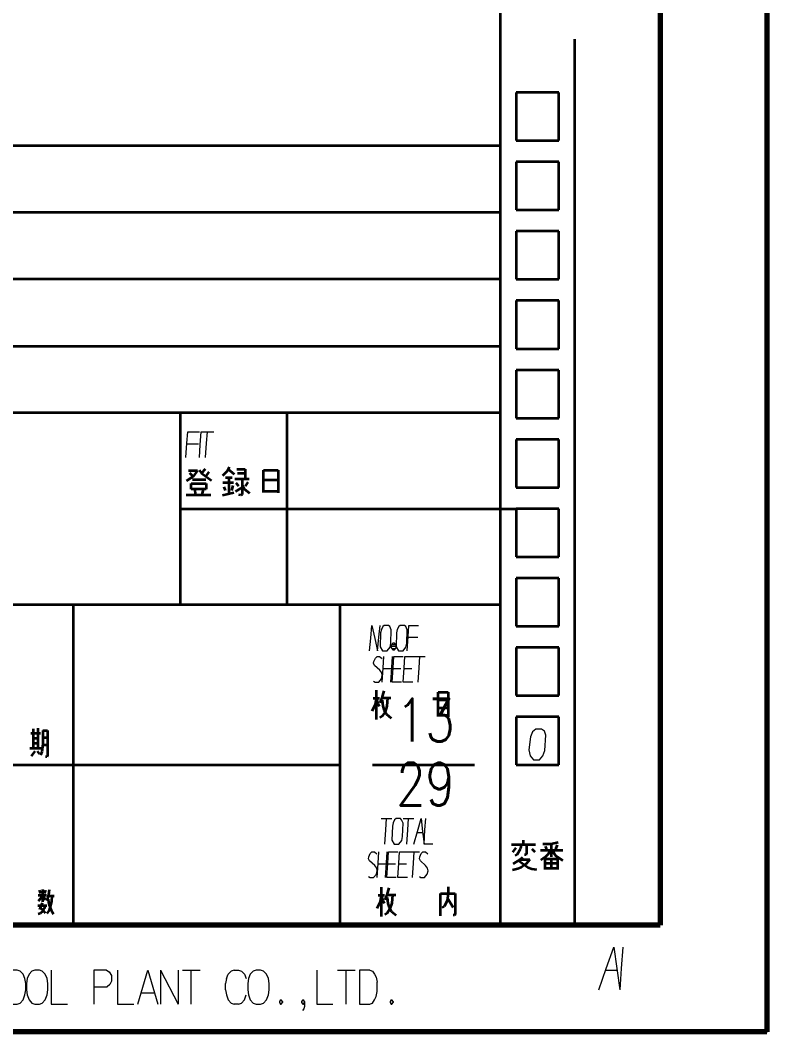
# Model space of a CAD drawing. Header units: millimetres. Extents: x 1333 to 104182, y -62926 to -5704.
# Drawn here: x 47843.5 to 47913.5, y -62915.6 to -62820.8 of the extents above; entities that cross this region are included whole.
import ezdxf
from ezdxf.enums import TextEntityAlignment as Align

# ---------------------------------------------------------------- set-up
doc = ezdxf.new("R2010")
doc.units = ezdxf.units.MM
doc.header["$LTSCALE"] = 0.5
doc.layers.add('11', color=3, linetype='Continuous')
doc.layers.add('SHM_LABEL', color=40, linetype='Continuous')
doc.styles.add('KAI', font='simplex.shx', dxfattribs={"width": 0.8, "bigfont": 'extfont.shx'})

# ---------------------------------------------------------------- blocks, each defined once
blk = doc.blocks.new('A$C32A078D3')
at = {"color": 1, "lineweight": 35, "ltscale": 0.033501}
for p, q in [((-157.555, 1.995), (-157.229, 3.294)), ((-155.911, 1.995), (-156.237, 3.294))]:
    blk.add_line(p, q, dxfattribs=at)
at = {"color": 1, "lineweight": 35, "ltscale": 0.010399}
blk.add_line((-157.215, 3.294), (-156.799, 3.294), dxfattribs=at)
at = {"color": 1, "lineweight": 35, "ltscale": 0.02333}
blk.add_line((-157.173, 2.902), (-156.955, 1.995), dxfattribs=at)
at = {"color": 1, "lineweight": 35, "ltscale": 0.007084}
blk.add_line((-156.799, 3.294), (-156.733, 3.019), dxfattribs=at)
at = {"color": 1, "lineweight": 35, "ltscale": 0.007197}
blk.add_line((-156.65, 3.294), (-156.733, 3.019), dxfattribs=at)
at = {"color": 1, "lineweight": 35, "ltscale": 0.003944}
blk.add_line((-156.629, 2.913), (-156.671, 2.761), dxfattribs=at)
at = {"color": 1, "lineweight": 35, "ltscale": 0.010326}
blk.add_line((-156.237, 3.294), (-156.65, 3.294), dxfattribs=at)
at = {"color": 1, "lineweight": 35, "ltscale": 0.023684}
blk.add_line((-156.396, 1.995), (-156.629, 2.913), dxfattribs=at)
at = {"color": 1, "lineweight": 35, "ltscale": 0.041595}
blk.add_line((-155.863, 3.294), (-154.199, 3.294), dxfattribs=at)
at = {"color": 1, "lineweight": 35, "ltscale": 0.011698}
for p, q in [((-155.863, 3.294), (-155.863, 2.827)), ((-154.199, 3.294), (-154.199, 2.827))]:
    blk.add_line(p, q, dxfattribs=at)
at = {"color": 1, "lineweight": 35, "ltscale": 0.016609}
for p, q in [((-155.863, 2.827), (-155.291, 3.165)), ((-154.199, 2.827), (-154.771, 3.165))]:
    blk.add_line(p, q, dxfattribs=at)
at = {"color": 1, "lineweight": 35, "ltscale": 0.029246}
for p, q in [((-155.291, 1.995), (-155.291, 3.165)), ((-154.771, 1.995), (-154.771, 3.165))]:
    blk.add_line(p, q, dxfattribs=at)
at = {"color": 1, "lineweight": 35, "ltscale": 0.029897}
blk.add_line((-153.974, 3.294), (-152.778, 3.294), dxfattribs=at)
at = {"color": 1, "lineweight": 35, "ltscale": 0.032496}
blk.add_line((-153.974, 1.995), (-153.974, 3.294), dxfattribs=at)
at = {"color": 1, "lineweight": 35, "ltscale": 0.011917}
for p, q in [((-153.454, 3.087), (-152.977, 3.087)), ((-153.454, 2.567), (-152.977, 2.567))]:
    blk.add_line(p, q, dxfattribs=at)
at = {"color": 1, "lineweight": 35, "ltscale": 0.012998}
blk.add_line((-153.454, 2.567), (-153.454, 3.087), dxfattribs=at)
at = {"color": 1, "lineweight": 35, "ltscale": 0.012999}
for p, q in [((-157.631, 1.995), (-157.111, 1.995)), ((-153.454, 1.995), (-153.974, 1.995))]:
    blk.add_line(p, q, dxfattribs=at)
at = {"color": 1, "lineweight": 35, "ltscale": 0.015572}
blk.add_line((-157.268, 2.602), (-157.128, 1.995), dxfattribs=at)
at = {"color": 1, "lineweight": 35, "ltscale": 0.011699}
blk.add_line((-156.487, 1.995), (-156.955, 1.995), dxfattribs=at)
at = {"color": 1, "lineweight": 35, "ltscale": 0.019706}
blk.add_line((-156.671, 2.761), (-156.487, 1.995), dxfattribs=at)
at = {"color": 1, "lineweight": 35, "ltscale": 0.012134}
blk.add_line((-155.911, 1.995), (-156.396, 1.995), dxfattribs=at)
at = {"color": 1, "lineweight": 35, "ltscale": 0.012997}
blk.add_line((-155.291, 1.995), (-154.771, 1.995), dxfattribs=at)
at = {"color": 1, "lineweight": 35, "ltscale": 0.016898}
blk.add_line((-153.454, 2.359), (-152.778, 2.359), dxfattribs=at)
at = {"color": 1, "lineweight": 35, "ltscale": 0.009099}
blk.add_line((-153.454, 1.995), (-153.454, 2.359), dxfattribs=at)
at = {"color": 7, "lineweight": 13}
for points in [[(-148.255, 6.668), (-149.248, 4.41)], [(-149.646, 5.506), (-146.963, 5.764)], [(-146.218, 6.539), (-146.268, 4.345)], [(-146.218, 6.087), (-144.628, 6.216)], [(-145.373, 4.603), (-144.926, 5.764)], [(-144.628, 6.474), (-144.628, 4.345)], [(-143.436, 6.345), (-143.039, 5.7)], [(-142.343, 5.7), (-142.492, 5.184)], [(-142.343, 6.539), (-142.343, 5.7)], [(-142.343, 6.281), (-141.697, 6.41)], [(-141.697, 6.539), (-141.697, 5.958)], [(-141.697, 5.958), (-141.648, 5.377)], [(-138.617, 6.216), (-139.362, 5.313), (-140.207, 4.474), (-140.952, 4.023)], [(-140.108, 5.829), (-140.704, 5.055)], [(-139.611, 6.603), (-140.108, 5.829)], [(-140.008, 5.958), (-138.717, 6.152)], [(-139.909, 5.7), (-138.17, 4.345), (-137.872, 4.345)], [(-137.773, 6.281), (-137.773, 5.506), (-138.17, 4.99)], [(-136.581, 5.764), (-137.773, 5.764)], [(-137.177, 2.41), (-137.177, 6.281)], [(-135.984, 3.7), (-135.984, 5.764)], [(-135.19, 6.281), (-135.19, 2.41), (-135.388, 2.41), (-135.587, 2.668)], [(-134.593, 5.506), (-134.991, 6.023)], [(-134.196, 4.99), (-133.799, 5.506), (-133.799, 6.023)], [(-133.004, 6.281), (-133.004, 4.474)], [(-131.017, 6.281), (-131.017, 5.506), (-132.209, 3.958)], [(-129.228, 5.764), (-132.209, 5.764)], [(-129.228, 2.41), (-129.228, 6.023), (-128.235, 6.023), (-128.235, 5.506), (-128.831, 4.732), (-128.235, 3.958), (-128.235, 3.184), (-128.831, 3.184)], [(-127.837, 4.474), (-126.446, 4.474), (-126.446, 6.023), (-127.837, 6.023), (-127.837, 2.41)], [(-126.248, 4.99), (-125.254, 6.281)], [(-123.267, 4.99), (-124.26, 6.281)], [(-120.882, 2.668), (-120.684, 2.41), (-120.485, 2.41), (-120.485, 6.023), (-123.267, 6.023)], [(-107.759, 5.774), (-108.727, 5.774), (-108.727, 2.574)], [(-107.759, 5.774), (-107.517, 5.67), (-107.31, 5.412), (-107.171, 5.103), (-107.068, 4.638)], [(-104.578, 5.774), (-104.578, 2.574)], [(-104.578, 5.774), (-102.918, 2.574)], [(-102.918, 5.774), (-102.918, 2.574)], [(-101.811, 5.774), (-102.088, 5.67)], [(-101.811, 5.774), (-101.396, 5.774)], [(-101.396, 5.774), (-101.12, 5.67), (-100.843, 5.412), (-100.67, 4.999)], [(-100.29, 5.774), (-98.768, 5.774)], [(-100.29, 5.774), (-100.29, 2.574)], [(-98.215, 5.774), (-96.693, 5.774)], [(-98.215, 5.774), (-98.215, 2.574), (-96.693, 2.574)], [(-96.278, 5.774), (-96.278, 2.574)], [(-96.278, 5.774), (-94.618, 2.574)], [(-94.618, 5.774), (-94.618, 2.574)], [(-93.512, 5.774), (-93.789, 5.67)], [(-93.512, 5.774), (-93.097, 5.774)], [(-93.097, 5.774), (-92.82, 5.67), (-92.544, 5.412), (-92.371, 4.999)], [(-88.221, 5.774), (-89.155, 2.574), (-90.088, 5.774), (-90.088, 2.574)], [(-88.221, 5.774), (-88.221, 2.574)], [(-88.014, 2.574), (-87.08, 5.774), (-86.146, 2.574)], [(-85.213, 5.774), (-85.489, 5.67)], [(-85.213, 5.774), (-84.798, 5.774)], [(-84.798, 5.774), (-84.521, 5.67), (-84.244, 5.412), (-84.071, 4.999)], [(-83.829, 5.774), (-83.829, 2.574)], [(-82.169, 5.774), (-82.169, 2.574)], [(-80.855, 2.574), (-80.855, 5.774)], [(-79.68, 5.774), (-79.68, 2.574)], [(-79.68, 5.774), (-78.02, 2.574)], [(-78.02, 5.774), (-78.02, 2.574)], [(-77.466, 5.774), (-75.945, 5.774)], [(-77.466, 5.774), (-77.466, 2.574), (-75.945, 2.574)], [(-73.455, 5.774), (-71.795, 5.774)], [(-72.625, 2.574), (-72.625, 5.774)], [(-67.092, 5.774), (-67.092, 2.574), (-65.571, 2.574)], [(-61.905, 5.774), (-63.081, 5.774)], [(-63.081, 5.774), (-63.081, 2.574)], [(-61.905, 5.774), (-61.663, 5.619), (-61.421, 5.257), (-61.421, 4.741), (-61.594, 4.432), (-61.836, 4.225)], [(-60.868, 5.774), (-60.868, 2.574), (-59.346, 2.574)], [(-58.966, 2.574), (-58.032, 5.774), (-57.099, 2.574)], [(-56.856, 5.774), (-56.856, 2.574)], [(-56.856, 5.774), (-55.197, 2.574)], [(-55.197, 5.774), (-55.197, 2.574)], [(-54.782, 5.774), (-53.122, 5.774)], [(-53.952, 2.574), (-53.952, 5.774)], [(-49.94, 5.774), (-50.217, 5.67)], [(-49.94, 5.774), (-49.525, 5.774)], [(-49.525, 5.774), (-49.249, 5.67), (-48.972, 5.412), (-48.799, 4.999)], [(-42.194, 5.774), (-42.194, 2.574), (-40.673, 2.574)], [(-40.258, 5.774), (-38.598, 5.774)], [(-39.428, 2.574), (-39.428, 5.774)], [(-37.215, 5.774), (-38.183, 5.774), (-38.183, 2.574)], [(-37.215, 5.774), (-36.973, 5.67), (-36.765, 5.412), (-36.627, 5.103), (-36.523, 4.638)], [(-148.155, 5.377), (-148.155, 2.603)], [(-145.97, 5.506), (-144.728, 3.571)], [(-143.138, 5.055), (-143.883, 4.926)], [(-143.138, 3.313), (-143.138, 5.248)], [(-142.492, 5.184), (-142.84, 4.603)], [(-141.35, 4.861), (-141.846, 3.829)], [(-141.648, 5.377), (-141.449, 5.119)], [(-141.449, 5.119), (-140.952, 5.119)], [(-133.799, 5.506), (-132.209, 5.506)], [(-126.446, 5.248), (-127.837, 5.248)], [(-124.857, 5.248), (-126.049, 2.926), (-126.049, 2.668), (-123.466, 2.668)], [(-122.87, 5.248), (-121.28, 5.248)], [(-102.537, 4.999), (-102.607, 4.535)], [(-102.537, 4.999), (-102.365, 5.412)], [(-102.365, 5.412), (-102.088, 5.67)], [(-94.238, 4.999), (-94.307, 4.535)], [(-94.238, 4.999), (-94.065, 5.412)], [(-94.065, 5.412), (-93.789, 5.67)], [(-85.939, 4.999), (-86.008, 4.535)], [(-85.939, 4.999), (-85.766, 5.412)], [(-85.766, 5.412), (-85.489, 5.67)], [(-50.667, 4.999), (-50.736, 4.535)], [(-50.667, 4.999), (-50.494, 5.412)], [(-50.494, 5.412), (-50.217, 5.67)], [(-148.652, 4.023), (-149.844, 2.732)], [(-149.248, 4.41), (-147.261, 4.603)], [(-147.708, 3.958), (-146.963, 2.99)], [(-146.417, 3.829), (-146.913, 2.732)], [(-146.268, 4.345), (-146.417, 3.829)], [(-146.317, 3.313), (-145.373, 4.603)], [(-144.628, 4.345), (-144.43, 3.571)], [(-143.883, 2.732), (-143.883, 3.829)], [(-142.641, 3.894), (-143.386, 2.99)], [(-142.542, 4.603), (-141.499, 4.732)], [(-142.442, 4.345), (-141.3, 2.732)], [(-142.293, 3.248), (-141.846, 3.829)], [(-140.058, 4.474), (-140.058, 2.732)], [(-140.058, 4.345), (-138.667, 4.474)], [(-139.362, 4.345), (-139.362, 3.055)], [(-138.617, 4.539), (-138.717, 2.732)], [(-137.971, 4.732), (-136.382, 4.732)], [(-137.971, 2.668), (-137.971, 3.958), (-136.382, 3.958), (-136.382, 2.668), (-136.581, 2.668), (-136.779, 2.926)], [(-135.19, 4.474), (-134.593, 4.474), (-134.593, 3.184)], [(-132.209, 4.474), (-133.997, 4.474)], [(-131.215, 2.41), (-131.215, 4.732), (-129.626, 4.732), (-129.626, 2.41), (-129.824, 2.41), (-130.023, 2.668)], [(-131.215, 3.958), (-129.626, 3.958)], [(-126.248, 2.41), (-127.241, 3.7), (-127.241, 4.474)], [(-126.844, 3.184), (-126.248, 3.958)], [(-123.466, 2.41), (-123.466, 2.926), (-124.26, 3.958)], [(-107.068, 3.761), (-107.068, 4.638)], [(-102.607, 3.916), (-102.607, 4.535)], [(-102.607, 3.916), (-102.537, 3.451)], [(-100.67, 3.451), (-100.67, 3.864), (-101.362, 3.864)], [(-99.252, 4.277), (-100.29, 4.277)], [(-97.177, 4.277), (-98.215, 4.277)], [(-94.307, 3.916), (-94.307, 4.535)], [(-94.307, 3.916), (-94.238, 3.451)], [(-92.371, 3.451), (-92.371, 3.864), (-93.062, 3.864)], [(-86.008, 3.916), (-86.008, 4.535)], [(-86.008, 3.916), (-85.939, 3.451)], [(-82.169, 4.277), (-83.829, 4.277)], [(-76.429, 4.277), (-77.466, 4.277)], [(-63.081, 4.225), (-61.836, 4.225)], [(-50.736, 3.916), (-50.736, 4.535)], [(-50.736, 3.916), (-50.667, 3.451)], [(-36.523, 3.761), (-36.523, 4.638)], [(-148.155, 2.603), (-148.602, 3.055)], [(-144.43, 3.571), (-143.883, 2.732)], [(-143.039, 2.668), (-142.293, 3.248)], [(-138.717, 3.055), (-140.058, 2.926)], [(-139.909, 3.635), (-138.866, 3.7)], [(-135.19, 2.41), (-134.593, 3.184), (-133.997, 2.41), (-132.209, 2.41)], [(-129.626, 3.184), (-131.215, 3.184)], [(-128.036, 2.41), (-127.639, 2.41), (-127.241, 2.926)], [(-107.794, 2.574), (-107.517, 2.677), (-107.31, 2.986), (-107.171, 3.296), (-107.068, 3.761)], [(-102.537, 3.451), (-102.365, 2.986)], [(-102.365, 2.986), (-102.088, 2.677)], [(-101.396, 2.574), (-101.12, 2.677), (-100.843, 2.986), (-100.67, 3.451)], [(-94.238, 3.451), (-94.065, 2.986)], [(-94.065, 2.986), (-93.789, 2.677)], [(-93.097, 2.574), (-92.82, 2.677), (-92.544, 2.986), (-92.371, 3.451)], [(-87.702, 3.657), (-86.457, 3.657)], [(-85.939, 3.451), (-85.766, 2.986)], [(-85.766, 2.986), (-85.489, 2.677)], [(-84.798, 2.574), (-84.521, 2.677), (-84.244, 2.986), (-84.071, 3.451)], [(-58.655, 3.657), (-57.41, 3.657)], [(-50.667, 3.451), (-50.494, 2.986)], [(-50.494, 2.986), (-50.217, 2.677)], [(-49.525, 2.574), (-49.249, 2.677), (-48.972, 2.986), (-48.799, 3.451)], [(-45.583, 2.986), (-45.687, 2.832)], [(-45.583, 2.986), (-45.514, 2.986)], [(-45.41, 2.832), (-45.514, 2.986)], [(-43.508, 2.986), (-43.612, 2.832)], [(-43.508, 2.986), (-43.439, 2.986)], [(-43.335, 2.832), (-43.439, 2.986)], [(-37.249, 2.574), (-36.973, 2.677), (-36.765, 2.986), (-36.627, 3.296), (-36.523, 3.761)], [(-35.209, 2.986), (-35.313, 2.832)], [(-35.209, 2.986), (-35.14, 2.986)], [(-35.036, 2.832), (-35.14, 2.986)], [(-141.3, 2.732), (-140.902, 2.732)], [(-108.727, 2.574), (-107.759, 2.574)], [(-102.088, 2.677), (-101.811, 2.574)], [(-101.396, 2.574), (-101.811, 2.574)], [(-93.789, 2.677), (-93.512, 2.574)], [(-93.097, 2.574), (-93.512, 2.574)], [(-85.489, 2.677), (-85.213, 2.574)], [(-84.798, 2.574), (-85.213, 2.574)], [(-50.217, 2.677), (-49.94, 2.574)], [(-49.525, 2.574), (-49.94, 2.574)], [(-45.687, 2.832), (-45.687, 2.728)], [(-45.687, 2.728), (-45.583, 2.574)], [(-45.583, 2.574), (-45.514, 2.574)], [(-45.514, 2.574), (-45.41, 2.728)], [(-45.41, 2.832), (-45.41, 2.728)], [(-43.612, 2.832), (-43.612, 2.728)], [(-43.612, 2.728), (-43.508, 2.574)], [(-43.335, 2.367), (-43.405, 2.161), (-43.543, 2.006)], [(-43.508, 2.574), (-43.439, 2.574)], [(-43.439, 2.574), (-43.335, 2.728)], [(-43.335, 2.832), (-43.335, 2.367)], [(-38.183, 2.574), (-37.215, 2.574)], [(-35.313, 2.832), (-35.313, 2.728)], [(-35.313, 2.728), (-35.209, 2.574)], [(-35.209, 2.574), (-35.14, 2.574)], [(-35.14, 2.574), (-35.036, 2.728)], [(-35.036, 2.832), (-35.036, 2.728)]]:
    blk.add_lwpolyline(points, dxfattribs=at)
for points in [[(-105.961, 5.774), (-106.238, 5.67), (-106.514, 5.412), (-106.687, 4.999), (-106.756, 4.535), (-106.756, 3.916), (-106.687, 3.451), (-106.514, 2.986), (-106.238, 2.677), (-105.961, 2.574), (-105.546, 2.574), (-105.269, 2.677), (-104.993, 2.986), (-104.82, 3.451), (-104.751, 3.916), (-104.751, 4.535), (-104.82, 4.999), (-104.993, 5.412), (-105.269, 5.67), (-105.546, 5.774)], [(-70.689, 5.774), (-70.965, 5.67), (-71.242, 5.412), (-71.415, 4.999), (-71.484, 4.535), (-71.484, 3.916), (-71.415, 3.451), (-71.242, 2.986), (-70.965, 2.677), (-70.689, 2.574), (-70.274, 2.574), (-69.997, 2.677), (-69.72, 2.986), (-69.548, 3.451), (-69.478, 3.916), (-69.478, 4.535), (-69.548, 4.999), (-69.72, 5.412), (-69.997, 5.67), (-70.274, 5.774)], [(-68.614, 5.774), (-68.891, 5.67), (-69.167, 5.412), (-69.34, 4.999), (-69.409, 4.535), (-69.409, 3.916), (-69.34, 3.451), (-69.167, 2.986), (-68.891, 2.677), (-68.614, 2.574), (-68.199, 2.574), (-67.922, 2.677), (-67.646, 2.986), (-67.473, 3.451), (-67.404, 3.916), (-67.404, 4.535), (-67.473, 4.999), (-67.646, 5.412), (-67.922, 5.67), (-68.199, 5.774)], [(-47.865, 5.774), (-48.142, 5.67), (-48.419, 5.412), (-48.592, 4.999), (-48.661, 4.535), (-48.661, 3.916), (-48.592, 3.451), (-48.419, 2.986), (-48.142, 2.677), (-47.865, 2.574), (-47.451, 2.574), (-47.174, 2.677), (-46.897, 2.986), (-46.724, 3.451), (-46.655, 3.916), (-46.655, 4.535), (-46.724, 4.999), (-46.897, 5.412), (-47.174, 5.67), (-47.451, 5.774)], [(-133.799, 2.926), (-132.408, 2.926), (-132.408, 3.958), (-133.799, 3.958)], [(-122.671, 4.474), (-122.671, 3.184), (-121.479, 3.184), (-121.479, 4.474)]]:
    blk.add_lwpolyline(points, close=True, dxfattribs=at)
at = {"color": 1, "lineweight": 35}
for radius in [2.08, 1.913]:
    blk.add_circle((-155.031, 5.982), radius, dxfattribs=at)
for centre, radius, start, end in [((-156.154, 5.982), 1.664, 312.45416, 84.3408), ((-155.572, 5.982), 1.711, 0, 103.78185), ((-154.865, 5.338), 1.854, 94.36179, 189.36853), ((-153.908, 5.982), 1.664, 132.45416, 264.34081), ((-155.198, 6.627), 1.874, 274.9268, 7.67804), ((-155.031, 7.313), 1.763, 311.58279, 344.9375), ((-155.031, 4.651), 1.755, 131.05182, 165.23143), ((-154.491, 5.982), 1.693, 180.00001, 285.87746), ((-152.977, 2.827), 0.26, 270, 90), ((-152.778, 2.827), 0.468, 270, 90)]:
    blk.add_arc(centre, radius, start, end, dxfattribs=at)

msp = doc.modelspace()

# ---------------------------------------------------------------- linework, layer by layer
at = {"color": 7, "lineweight": 70}
for p, q in [((47913.514, -62321.561), (47913.514, -62915.561)), ((47903.514, -62331.561), (47903.514, -62905.561)), ((47903.514, -62905.561), (47097.514, -62905.561)), ((47913.514, -62915.561), (47072.514, -62915.561))]:
    msp.add_line(p, q, dxfattribs=at)
at = {"color": 7, "lineweight": 35}
for p, q in [((47888.514, -62751.561), (47888.514, -62905.561)), ((47903.514, -62751.561), (47903.514, -62905.561)), ((47895.514, -62905.561), (47895.514, -62822.561)), ((47888.514, -62832.561), (47763.514, -62832.561)), ((47888.514, -62838.811), (47775.514, -62838.811)), ((47888.514, -62845.061), (47775.514, -62845.061)), ((47775.514, -62851.311), (47888.514, -62851.311)), ((47888.514, -62857.561), (47763.514, -62857.561)), ((47858.514, -62866.561), (47890.014, -62866.561)), ((47873.514, -62875.561), (47763.692, -62875.561)), ((47848.514, -62905.561), (47848.514, -62875.561)), ((47873.514, -62905.561), (47873.514, -62875.561)), ((47833.514, -62890.561), (47873.514, -62890.561)), ((47903.514, -62905.561), (47643.514, -62905.561))]:
    msp.add_line(p, q, dxfattribs=at)
at = {"color": 7, "lineweight": 35, "ltscale": 0.1125}
for p, q in [((47890.014, -62827.561), (47890.014, -62832.061)), ((47894.014, -62832.061), (47894.014, -62827.561)), ((47890.014, -62834.061), (47890.014, -62838.561)), ((47894.014, -62838.561), (47894.014, -62834.061)), ((47890.014, -62840.561), (47890.014, -62845.061)), ((47894.014, -62845.061), (47894.014, -62840.561)), ((47890.014, -62847.061), (47890.014, -62851.561)), ((47894.014, -62851.561), (47894.014, -62847.061)), ((47890.014, -62853.561), (47890.014, -62858.061)), ((47894.014, -62858.061), (47894.014, -62853.561)), ((47890.014, -62860.061), (47890.014, -62864.561)), ((47894.014, -62864.561), (47894.014, -62860.061)), ((47890.014, -62866.561), (47890.014, -62871.061)), ((47894.014, -62871.061), (47894.014, -62866.561)), ((47890.014, -62873.061), (47890.014, -62877.561)), ((47894.014, -62877.561), (47894.014, -62873.061)), ((47890.014, -62879.561), (47890.014, -62884.061)), ((47894.014, -62884.061), (47894.014, -62879.561)), ((47890.014, -62886.061), (47890.014, -62890.561)), ((47894.014, -62890.561), (47894.014, -62886.061))]:
    msp.add_line(p, q, dxfattribs=at)
at = {"color": 7, "lineweight": 35, "ltscale": 0.1}
for p, q in [((47894.014, -62827.561), (47890.014, -62827.561)), ((47890.014, -62832.061), (47894.014, -62832.061)), ((47894.014, -62834.061), (47890.014, -62834.061)), ((47890.014, -62838.561), (47894.014, -62838.561)), ((47894.014, -62840.561), (47890.014, -62840.561)), ((47890.014, -62845.061), (47894.014, -62845.061)), ((47894.014, -62847.061), (47890.014, -62847.061)), ((47890.014, -62851.561), (47894.014, -62851.561)), ((47894.014, -62853.561), (47890.014, -62853.561)), ((47890.014, -62858.061), (47894.014, -62858.061)), ((47894.014, -62860.061), (47890.014, -62860.061)), ((47890.014, -62864.561), (47894.014, -62864.561)), ((47894.014, -62866.561), (47890.014, -62866.561)), ((47890.014, -62871.061), (47894.014, -62871.061)), ((47894.014, -62873.061), (47890.014, -62873.061)), ((47890.014, -62877.561), (47894.014, -62877.561)), ((47894.014, -62879.561), (47890.014, -62879.561)), ((47890.014, -62884.061), (47894.014, -62884.061)), ((47894.014, -62886.061), (47890.014, -62886.061)), ((47890.014, -62890.561), (47894.014, -62890.561))]:
    msp.add_line(p, q, dxfattribs=at)
at = {"color": 7, "lineweight": 35, "ltscale": 0.45}
for p, q in [((47858.514, -62857.561), (47858.514, -62875.561)), ((47868.514, -62857.561), (47868.514, -62875.561))]:
    msp.add_line(p, q, dxfattribs=at)
at = {"color": 7, "lineweight": 35, "ltscale": 0.020947}
for p, q in [((47859.298, -62862.974), (47860.136, -62862.974)), ((47877.425, -62884.266), (47878.263, -62884.266)), ((47877.89, -62902.735), (47878.728, -62902.735))]:
    msp.add_line(p, q, dxfattribs=at)
at = {"color": 7, "lineweight": 35, "ltscale": 0.012214}
msp.add_line((47859.38, -62863.196), (47859.725, -62863.542), dxfattribs=at)
at = {"color": 7, "lineweight": 35, "ltscale": 0.017522}
msp.add_line((47860.136, -62862.974), (47859.725, -62863.542), dxfattribs=at)
at = {"color": 7, "lineweight": 35, "ltscale": 0.008882}
msp.add_line((47860.292, -62862.949), (47860.531, -62863.213), dxfattribs=at)
at = {"color": 7, "lineweight": 35, "ltscale": 0.012369}
msp.add_line((47860.868, -62862.85), (47860.531, -62863.213), dxfattribs=at)
at = {"color": 7, "lineweight": 35, "ltscale": 0.029104}
msp.add_line((47860.531, -62863.213), (47861.467, -62863.904), dxfattribs=at)
at = {"color": 7, "lineweight": 35, "ltscale": 0.011868}
msp.add_line((47861.196, -62863.114), (47860.911, -62863.494), dxfattribs=at)
at = {"color": 7, "lineweight": 35, "ltscale": 0.015988}
msp.add_line((47862.937, -62863.031), (47862.486, -62863.484), dxfattribs=at)
at = {"color": 7, "lineweight": 35, "ltscale": 0.009849}
msp.add_line((47863.11, -62862.677), (47862.937, -62863.031), dxfattribs=at)
at = {"color": 7, "lineweight": 35, "ltscale": 0.018018}
msp.add_line((47863.026, -62862.849), (47863.586, -62863.303), dxfattribs=at)
at = {"color": 7, "lineweight": 35, "ltscale": 0.019714}
msp.add_line((47863.833, -62862.85), (47864.621, -62862.85), dxfattribs=at)
at = {"color": 7, "lineweight": 35, "ltscale": 0.018274}
for p, q in [((47863.89, -62863.229), (47864.621, -62863.229)), ((47845.626, -62888.607), (47845.557, -62889.334))]:
    msp.add_line(p, q, dxfattribs=at)
at = {"color": 7, "lineweight": 35, "ltscale": 0.022021}
msp.add_line((47864.621, -62862.85), (47864.621, -62863.731), dxfattribs=at)
at = {"color": 7, "lineweight": 35, "ltscale": 0.052899}
msp.add_line((47866.322, -62865.048), (47866.322, -62862.932), dxfattribs=at)
at = {"color": 7, "lineweight": 35, "ltscale": 0.034705}
for p, q in [((47866.322, -62862.932), (47867.71, -62862.932)), ((47866.322, -62863.855), (47867.71, -62863.855)), ((47866.322, -62864.908), (47867.71, -62864.908))]:
    msp.add_line(p, q, dxfattribs=at)
at = {"color": 7, "lineweight": 35, "ltscale": 0.053516}
msp.add_line((47867.71, -62862.932), (47867.71, -62865.073), dxfattribs=at)
at = {"color": 7, "lineweight": 35, "ltscale": 0.018302}
msp.add_line((47859.725, -62863.542), (47859.109, -62863.937), dxfattribs=at)
at = {"color": 7, "lineweight": 35, "ltscale": 0.013379}
msp.add_line((47859.536, -62864.727), (47859.536, -62864.192), dxfattribs=at)
at = {"color": 7, "lineweight": 35, "ltscale": 0.03512}
for p, q in [((47859.536, -62864.192), (47860.941, -62864.192)), ((47860.941, -62864.719), (47859.536, -62864.719))]:
    msp.add_line(p, q, dxfattribs=at)
at = {"color": 7, "lineweight": 35, "ltscale": 0.031433}
msp.add_line((47859.668, -62863.813), (47860.925, -62863.813), dxfattribs=at)
at = {"color": 7, "lineweight": 35, "ltscale": 0.013174}
msp.add_line((47860.941, -62864.192), (47860.941, -62864.719), dxfattribs=at)
at = {"color": 7, "lineweight": 35, "ltscale": 0.024854}
msp.add_line((47862.527, -62864.085), (47863.521, -62864.085), dxfattribs=at)
at = {"color": 7, "lineweight": 35, "ltscale": 0.016016}
msp.add_line((47862.765, -62863.632), (47863.406, -62863.632), dxfattribs=at)
at = {"color": 7, "lineweight": 35, "ltscale": 0.037256}
msp.add_line((47863.069, -62863.632), (47863.069, -62865.123), dxfattribs=at)
at = {"color": 7, "lineweight": 35, "ltscale": 0.012185}
msp.add_line((47863.455, -62864.373), (47863.324, -62864.843), dxfattribs=at)
at = {"color": 7, "lineweight": 35, "ltscale": 0.033472}
msp.add_line((47863.636, -62863.748), (47864.975, -62863.748), dxfattribs=at)
at = {"color": 7, "lineweight": 35, "ltscale": 0.009605}
msp.add_line((47863.734, -62864.143), (47863.997, -62864.423), dxfattribs=at)
at = {"color": 7, "lineweight": 35, "ltscale": 0.036639}
msp.add_line((47864.334, -62863.748), (47864.334, -62865.213), dxfattribs=at)
at = {"color": 7, "lineweight": 35, "ltscale": 0.010128}
msp.add_line((47864.334, -62864.34), (47864.531, -62864.694), dxfattribs=at)
at = {"color": 7, "lineweight": 35, "ltscale": 0.011126}
msp.add_line((47864.868, -62864.069), (47864.621, -62864.439), dxfattribs=at)
at = {"color": 7, "lineweight": 35, "ltscale": 0.057703}
msp.add_line((47859.093, -62865.246), (47861.401, -62865.246), dxfattribs=at)
at = {"color": 7, "lineweight": 35, "ltscale": 0.012615}
msp.add_line((47859.882, -62864.719), (47859.931, -62865.221), dxfattribs=at)
at = {"color": 7, "lineweight": 35, "ltscale": 0.013483}
msp.add_line((47860.67, -62864.719), (47860.555, -62865.246), dxfattribs=at)
at = {"color": 7, "lineweight": 35, "ltscale": 0.026672}
msp.add_line((47862.494, -62865.271), (47863.537, -62865.048), dxfattribs=at)
at = {"color": 7, "lineweight": 35, "ltscale": 0.009505}
msp.add_line((47862.625, -62864.489), (47862.741, -62864.851), dxfattribs=at)
at = {"color": 7, "lineweight": 35, "ltscale": 0.018228}
msp.add_line((47863.701, -62864.933), (47864.334, -62864.571), dxfattribs=at)
at = {"color": 7, "lineweight": 35, "ltscale": 0.004742}
msp.add_line((47864.219, -62865.271), (47864.03, -62865.254), dxfattribs=at)
at = {"color": 7, "lineweight": 35, "ltscale": 0.003221}
msp.add_line((47864.334, -62865.213), (47864.219, -62865.271), dxfattribs=at)
at = {"color": 7, "lineweight": 35, "ltscale": 0.015901}
msp.add_line((47864.531, -62864.694), (47865.016, -62865.106), dxfattribs=at)
at = {"color": 7, "lineweight": 35, "ltscale": 0.375}
msp.add_line((47888.514, -62875.561), (47873.514, -62875.561), dxfattribs=at)
at = {"color": 7, "lineweight": 35, "ltscale": 0.014966}
for p, q in [((47876.611, -62884.29), (47877.209, -62884.29)), ((47877.076, -62902.759), (47877.675, -62902.759))]:
    msp.add_line(p, q, dxfattribs=at)
at = {"color": 7, "lineweight": 35, "ltscale": 0.015843}
for p, q in [((47876.906, -62884.29), (47876.794, -62884.914)), ((47877.371, -62902.759), (47877.26, -62903.382))]:
    msp.add_line(p, q, dxfattribs=at)
at = {"color": 7, "lineweight": 35, "ltscale": 0.068576}
for p, q in [((47876.906, -62883.547), (47876.906, -62886.29)), ((47877.371, -62902.015), (47877.371, -62904.758))]:
    msp.add_line(p, q, dxfattribs=at)
at = {"color": 7, "lineweight": 35, "ltscale": 0.013344}
msp.add_line((47876.906, -62884.29), (47877.057, -62884.802), dxfattribs=at)
at = {"color": 7, "lineweight": 35, "ltscale": 0.012994}
msp.add_line((47877.425, -62884.266), (47877.225, -62884.746), dxfattribs=at)
at = {"color": 7, "lineweight": 35, "ltscale": 0.017161}
msp.add_line((47877.6, -62883.603), (47877.425, -62884.266), dxfattribs=at)
at = {"color": 7, "lineweight": 35, "ltscale": 0.019431}
for p, q in [((47877.943, -62884.266), (47877.895, -62885.042)), ((47878.409, -62902.735), (47878.361, -62903.51))]:
    msp.add_line(p, q, dxfattribs=at)
at = {"color": 7, "lineweight": 35, "ltscale": 0.023145}
for p, q in [((47882.707, -62883.738), (47883.633, -62883.738)), ((47882.707, -62884.458), (47883.633, -62884.458)), ((47882.707, -62885.21), (47883.633, -62885.21)), ((47882.707, -62885.898), (47883.633, -62885.898))]:
    msp.add_line(p, q, dxfattribs=at)
at = {"color": 7, "lineweight": 35, "ltscale": 0.057181}
msp.add_line((47882.707, -62886.026), (47882.707, -62883.738), dxfattribs=at)
at = {"color": 7, "lineweight": 35, "ltscale": 0.057581}
msp.add_line((47883.633, -62883.738), (47883.633, -62886.042), dxfattribs=at)
at = {"color": 7, "lineweight": 35, "ltscale": 0.017255}
for p, q in [((47876.794, -62884.914), (47876.499, -62885.538)), ((47877.26, -62903.382), (47876.964, -62904.006))]:
    msp.add_line(p, q, dxfattribs=at)
at = {"color": 7, "lineweight": 35, "ltscale": 0.006882}
msp.add_line((47877.057, -62884.802), (47877.177, -62885.05), dxfattribs=at)
at = {"color": 7, "lineweight": 35, "ltscale": 0.014287}
msp.add_line((47877.465, -62884.498), (47877.529, -62885.066), dxfattribs=at)
at = {"color": 7, "lineweight": 35, "ltscale": 0.010301}
msp.add_line((47877.529, -62885.066), (47877.656, -62885.458), dxfattribs=at)
at = {"color": 7, "lineweight": 35, "ltscale": 0.01408}
for p, q in [((47877.895, -62885.042), (47877.722, -62885.578)), ((47878.361, -62903.51), (47878.188, -62904.046))]:
    msp.add_line(p, q, dxfattribs=at)
at = {"color": 7, "lineweight": 35, "ltscale": 0.006873}
for p, q in [((47877.465, -62885.978), (47877.241, -62886.138)), ((47877.93, -62904.446), (47877.706, -62904.606))]:
    msp.add_line(p, q, dxfattribs=at)
at = {"color": 7, "lineweight": 35, "ltscale": 0.01189}
for p, q in [((47877.722, -62885.578), (47877.465, -62885.978)), ((47878.188, -62904.046), (47877.93, -62904.446))]:
    msp.add_line(p, q, dxfattribs=at)
at = {"color": 7, "lineweight": 35, "ltscale": 0.010289}
for p, q in [((47877.656, -62885.458), (47877.856, -62885.818)), ((47878.121, -62903.926), (47878.321, -62904.286))]:
    msp.add_line(p, q, dxfattribs=at)
at = {"color": 7, "lineweight": 35, "ltscale": 0.013902}
for p, q in [((47877.856, -62885.818), (47878.286, -62886.17)), ((47878.321, -62904.286), (47878.752, -62904.638))]:
    msp.add_line(p, q, dxfattribs=at)
at = {"color": 7, "lineweight": 35, "ltscale": 0.046893}
msp.add_line((47845.18, -62887.125), (47845.18, -62889), dxfattribs=at)
at = {"color": 7, "lineweight": 35, "ltscale": 0.022729}
msp.add_line((47844.513, -62887.599), (47845.422, -62887.599), dxfattribs=at)
at = {"color": 7, "lineweight": 35, "ltscale": 0.045142}
msp.add_line((47844.739, -62887.184), (47844.739, -62888.99), dxfattribs=at)
at = {"color": 7, "lineweight": 35, "ltscale": 0.011023}
for p, q in [((47844.739, -62888.062), (47845.18, -62888.062)), ((47844.739, -62888.526), (47845.18, -62888.526))]:
    msp.add_line(p, q, dxfattribs=at)
at = {"color": 7, "lineweight": 35, "ltscale": 0.011035}
for p, q in [((47845.626, -62887.335), (47846.068, -62887.335)), ((47845.626, -62887.982), (47846.068, -62887.982))]:
    msp.add_line(p, q, dxfattribs=at)
at = {"color": 7, "lineweight": 35, "ltscale": 0.031802}
msp.add_line((47845.626, -62887.335), (47845.626, -62888.607), dxfattribs=at)
at = {"color": 7, "lineweight": 35, "ltscale": 0.058078}
msp.add_line((47846.068, -62887.335), (47846.068, -62889.658), dxfattribs=at)
at = {"color": 7, "lineweight": 35, "ltscale": 0.025818}
msp.add_line((47844.438, -62889), (47845.471, -62889), dxfattribs=at)
at = {"color": 7, "lineweight": 35, "ltscale": 0.011206}
msp.add_line((47845.619, -62888.682), (47846.068, -62888.682), dxfattribs=at)
at = {"color": 7, "lineweight": 35, "ltscale": 0.014197}
msp.add_line((47844.879, -62889.264), (47844.551, -62889.728), dxfattribs=at)
at = {"color": 7, "lineweight": 35, "ltscale": 0.007705}
msp.add_line((47845.105, -62889.275), (47845.288, -62889.523), dxfattribs=at)
at = {"color": 7, "lineweight": 35, "ltscale": 0.008758}
msp.add_line((47845.557, -62889.334), (47845.422, -62889.658), dxfattribs=at)
at = {"color": 7, "lineweight": 35, "ltscale": 0.003796}
msp.add_line((47846.031, -62889.794), (47845.879, -62889.794), dxfattribs=at)
at = {"color": 7, "lineweight": 35, "ltscale": 0.003533}
msp.add_line((47846.068, -62889.658), (47846.031, -62889.794), dxfattribs=at)
at = {"color": 7, "lineweight": 35, "ltscale": 0.239099}
msp.add_line((47876.558, -62890.561), (47886.122, -62890.561), dxfattribs=at)
at = {"color": 7, "lineweight": 35, "ltscale": 0.05614}
msp.add_line((47889.587, -62898.022), (47891.833, -62898.022), dxfattribs=at)
at = {"color": 7, "lineweight": 35, "ltscale": 0.012746}
msp.add_line((47889.974, -62898.328), (47889.681, -62898.745), dxfattribs=at)
at = {"color": 7, "lineweight": 35, "ltscale": 0.015649}
msp.add_line((47890.431, -62898.41), (47890.126, -62898.956), dxfattribs=at)
at = {"color": 7, "lineweight": 35, "ltscale": 0.009805}
msp.add_line((47890.49, -62898.022), (47890.431, -62898.41), dxfattribs=at)
at = {"color": 7, "lineweight": 35, "ltscale": 0.009991}
for p, q in [((47890.678, -62897.622), (47890.678, -62898.022)), ((47846.446, -62903.331), (47846.373, -62903.724))]:
    msp.add_line(p, q, dxfattribs=at)
at = {"color": 7, "lineweight": 35, "ltscale": 0.021887}
msp.add_line((47890.989, -62898.022), (47890.989, -62898.898), dxfattribs=at)
at = {"color": 7, "lineweight": 35, "ltscale": 0.009348}
msp.add_line((47891.498, -62898.427), (47891.757, -62898.698), dxfattribs=at)
at = {"color": 7, "lineweight": 35, "ltscale": 0.020081}
msp.add_line((47892.507, -62897.952), (47893.31, -62897.957), dxfattribs=at)
at = {"color": 7, "lineweight": 35, "ltscale": 0.007102}
msp.add_line((47892.724, -62898.163), (47892.865, -62898.41), dxfattribs=at)
at = {"color": 7, "lineweight": 35, "ltscale": 0.016395}
msp.add_line((47893.31, -62897.957), (47893.95, -62897.811), dxfattribs=at)
at = {"color": 7, "lineweight": 35, "ltscale": 0.030411}
msp.add_line((47893.31, -62897.957), (47893.31, -62899.174), dxfattribs=at)
at = {"color": 7, "lineweight": 35, "ltscale": 0.010417}
msp.add_line((47893.856, -62898.075), (47893.703, -62898.463), dxfattribs=at)
at = {"color": 7, "lineweight": 35, "ltscale": 0.019419}
msp.add_line((47890.385, -62899.421), (47889.722, -62899.826), dxfattribs=at)
at = {"color": 7, "lineweight": 35, "ltscale": 0.006037}
msp.add_line((47890.126, -62898.956), (47889.915, -62899.074), dxfattribs=at)
at = {"color": 7, "lineweight": 35, "ltscale": 0.007176}
msp.add_line((47890.601, -62899.233), (47890.385, -62899.421), dxfattribs=at)
at = {"color": 7, "lineweight": 35, "ltscale": 0.022864}
msp.add_line((47890.385, -62899.421), (47891.299, -62899.421), dxfattribs=at)
at = {"color": 7, "lineweight": 35, "ltscale": 0.002783}
msp.add_line((47890.912, -62898.974), (47890.801, -62898.974), dxfattribs=at)
at = {"color": 7, "lineweight": 35, "ltscale": 0.002697}
msp.add_line((47890.989, -62898.898), (47890.912, -62898.974), dxfattribs=at)
at = {"color": 7, "lineweight": 35, "ltscale": 0.013402}
msp.add_line((47891.299, -62899.421), (47890.942, -62899.82), dxfattribs=at)
at = {"color": 7, "lineweight": 35, "ltscale": 0.052466}
msp.add_line((47892.296, -62898.545), (47894.395, -62898.545), dxfattribs=at)
at = {"color": 7, "lineweight": 35, "ltscale": 0.013585}
msp.add_line((47892.765, -62899.156), (47892.32, -62899.468), dxfattribs=at)
at = {"color": 7, "lineweight": 35, "ltscale": 0.029175}
for p, q in [((47892.73, -62899.362), (47893.897, -62899.362)), ((47892.73, -62899.773), (47893.897, -62899.773)), ((47892.73, -62900.22), (47893.897, -62900.22))]:
    msp.add_line(p, q, dxfattribs=at)
at = {"color": 7, "lineweight": 35, "ltscale": 0.025122}
msp.add_line((47892.73, -62900.367), (47892.73, -62899.362), dxfattribs=at)
at = {"color": 7, "lineweight": 35, "ltscale": 0.009038}
msp.add_line((47893.029, -62898.909), (47892.765, -62899.156), dxfattribs=at)
at = {"color": 7, "lineweight": 35, "ltscale": 0.010382}
msp.add_line((47893.228, -62898.545), (47893.029, -62898.909), dxfattribs=at)
at = {"color": 7, "lineweight": 35, "ltscale": 0.021451}
msp.add_line((47893.322, -62900.22), (47893.322, -62899.362), dxfattribs=at)
at = {"color": 7, "lineweight": 35, "ltscale": 0.009279}
msp.add_line((47893.433, -62898.545), (47893.58, -62898.886), dxfattribs=at)
at = {"color": 7, "lineweight": 35, "ltscale": 0.007104}
msp.add_line((47893.58, -62898.886), (47893.756, -62899.109), dxfattribs=at)
at = {"color": 7, "lineweight": 35, "ltscale": 0.018758}
msp.add_line((47893.756, -62899.109), (47894.395, -62899.503), dxfattribs=at)
at = {"color": 7, "lineweight": 35, "ltscale": 0.024976}
msp.add_line((47893.897, -62899.362), (47893.897, -62900.361), dxfattribs=at)
at = {"color": 7, "lineweight": 35, "ltscale": 0.012839}
msp.add_line((47890.18, -62900.302), (47889.681, -62900.425), dxfattribs=at)
at = {"color": 7, "lineweight": 35, "ltscale": 0.008354}
msp.add_line((47890.49, -62900.179), (47890.18, -62900.302), dxfattribs=at)
at = {"color": 7, "lineweight": 35, "ltscale": 0.010855}
msp.add_line((47890.252, -62899.501), (47890.596, -62899.767), dxfattribs=at)
at = {"color": 7, "lineweight": 35, "ltscale": 0.014416}
msp.add_line((47890.942, -62899.82), (47890.49, -62900.179), dxfattribs=at)
at = {"color": 7, "lineweight": 35, "ltscale": 0.01658}
msp.add_line((47890.596, -62899.767), (47891.129, -62900.161), dxfattribs=at)
at = {"color": 7, "lineweight": 35, "ltscale": 0.009177}
msp.add_line((47891.129, -62900.161), (47891.475, -62900.284), dxfattribs=at)
at = {"color": 7, "lineweight": 35, "ltscale": 0.011217}
msp.add_line((47891.475, -62900.284), (47891.915, -62900.373), dxfattribs=at)
at = {"color": 7, "lineweight": 35, "ltscale": 0.008164}
msp.add_line((47845.305, -62902.296), (47845.434, -62902.596), dxfattribs=at)
at = {"color": 7, "lineweight": 35, "ltscale": 0.028311}
msp.add_line((47845.605, -62902.245), (47845.605, -62903.377), dxfattribs=at)
at = {"color": 7, "lineweight": 35, "ltscale": 0.0079}
msp.add_line((47845.894, -62902.307), (47845.78, -62902.602), dxfattribs=at)
at = {"color": 7, "lineweight": 35, "ltscale": 0.011243}
msp.add_line((47846.249, -62902.276), (47846.182, -62902.72), dxfattribs=at)
at = {"color": 7, "lineweight": 35, "ltscale": 0.017167}
msp.add_line((47878.066, -62902.071), (47877.89, -62902.735), dxfattribs=at)
at = {"color": 7, "lineweight": 35, "ltscale": 0.016013}
msp.add_line((47883.651, -62901.969), (47883.651, -62902.61), dxfattribs=at)
at = {"color": 7, "lineweight": 35, "ltscale": 0.009044}
msp.add_line((47845.445, -62903.046), (47845.197, -62903.31), dxfattribs=at)
at = {"color": 7, "lineweight": 35, "ltscale": 0.019482}
msp.add_line((47845.212, -62902.767), (47845.992, -62902.767), dxfattribs=at)
at = {"color": 7, "lineweight": 35, "ltscale": 0.008049}
msp.add_line((47845.605, -62902.767), (47845.445, -62903.046), dxfattribs=at)
at = {"color": 7, "lineweight": 35, "ltscale": 0.012939}
msp.add_line((47845.605, -62902.767), (47845.894, -62903.196), dxfattribs=at)
at = {"color": 7, "lineweight": 35, "ltscale": 0.015129}
msp.add_line((47846.182, -62902.72), (47846.007, -62903.3), dxfattribs=at)
at = {"color": 7, "lineweight": 35, "ltscale": 0.007281}
msp.add_line((47846.136, -62903.129), (47846.167, -62903.419), dxfattribs=at)
at = {"color": 7, "lineweight": 35, "ltscale": 0.01366}
msp.add_line((47846.147, -62902.838), (47846.693, -62902.838), dxfattribs=at)
at = {"color": 7, "lineweight": 35, "ltscale": 0.012385}
msp.add_line((47846.497, -62902.838), (47846.446, -62903.331), dxfattribs=at)
at = {"color": 7, "lineweight": 35, "ltscale": 0.013341}
msp.add_line((47877.371, -62902.759), (47877.523, -62903.27), dxfattribs=at)
at = {"color": 7, "lineweight": 35, "ltscale": 0.006887}
msp.add_line((47877.523, -62903.27), (47877.643, -62903.518), dxfattribs=at)
at = {"color": 7, "lineweight": 35, "ltscale": 0.012989}
msp.add_line((47877.89, -62902.735), (47877.691, -62903.214), dxfattribs=at)
at = {"color": 7, "lineweight": 35, "ltscale": 0.014284}
msp.add_line((47877.93, -62902.967), (47877.994, -62903.534), dxfattribs=at)
at = {"color": 7, "lineweight": 35, "ltscale": 0.034058}
msp.add_line((47882.932, -62902.61), (47884.295, -62902.61), dxfattribs=at)
at = {"color": 7, "lineweight": 35, "ltscale": 0.052502}
msp.add_line((47882.932, -62904.71), (47882.932, -62902.61), dxfattribs=at)
at = {"color": 7, "lineweight": 35, "ltscale": 0.017097}
msp.add_line((47883.651, -62902.61), (47883.542, -62903.285), dxfattribs=at)
at = {"color": 7, "lineweight": 35, "ltscale": 0.025794}
msp.add_line((47883.582, -62903.034), (47884.126, -62903.911), dxfattribs=at)
at = {"color": 7, "lineweight": 35, "ltscale": 0.048779}
msp.add_line((47884.295, -62902.61), (47884.295, -62904.561), dxfattribs=at)
at = {"color": 7, "lineweight": 35, "ltscale": 0.021021}
msp.add_line((47845.171, -62903.729), (47846.012, -62903.729), dxfattribs=at)
at = {"color": 7, "lineweight": 35, "ltscale": 0.017013}
msp.add_line((47845.574, -62903.47), (47845.331, -62904.106), dxfattribs=at)
at = {"color": 7, "lineweight": 35, "ltscale": 0.007352}
msp.add_line((47845.386, -62903.964), (47845.63, -62904.127), dxfattribs=at)
at = {"color": 7, "lineweight": 35, "ltscale": 0.00816}
msp.add_line((47845.77, -62904.018), (47845.61, -62904.303), dxfattribs=at)
at = {"color": 7, "lineweight": 35, "ltscale": 0.009949}
msp.add_line((47845.63, -62904.127), (47845.873, -62904.443), dxfattribs=at)
at = {"color": 7, "lineweight": 35, "ltscale": 0.007527}
msp.add_line((47845.852, -62903.729), (47845.77, -62904.018), dxfattribs=at)
at = {"color": 7, "lineweight": 35, "ltscale": 0.010044}
msp.add_line((47846.249, -62904.153), (47846.007, -62904.474), dxfattribs=at)
at = {"color": 7, "lineweight": 35, "ltscale": 0.007429}
msp.add_line((47846.167, -62903.419), (47846.234, -62903.708), dxfattribs=at)
at = {"color": 7, "lineweight": 35, "ltscale": 0.012408}
msp.add_line((47846.234, -62903.708), (47846.42, -62904.168), dxfattribs=at)
at = {"color": 7, "lineweight": 35, "ltscale": 0.011169}
msp.add_line((47846.373, -62903.724), (47846.249, -62904.153), dxfattribs=at)
at = {"color": 7, "lineweight": 35, "ltscale": 0.011303}
msp.add_line((47846.42, -62904.168), (47846.652, -62904.556), dxfattribs=at)
at = {"color": 7, "lineweight": 35, "ltscale": 0.010304}
msp.add_line((47877.994, -62903.534), (47878.121, -62903.926), dxfattribs=at)
at = {"color": 7, "lineweight": 35, "ltscale": 0.005232}
msp.add_line((47883.26, -62903.831), (47883.091, -62903.955), dxfattribs=at)
at = {"color": 7, "lineweight": 35, "ltscale": 0.015369}
msp.add_line((47883.542, -62903.285), (47883.26, -62903.831), dxfattribs=at)
at = {"color": 7, "lineweight": 35, "ltscale": 0.004694}
msp.add_line((47845.383, -62904.474), (47845.207, -62904.541), dxfattribs=at)
at = {"color": 7, "lineweight": 35, "ltscale": 0.007101}
msp.add_line((47845.61, -62904.303), (47845.383, -62904.474), dxfattribs=at)
at = {"color": 7, "lineweight": 35, "ltscale": 0.003748}
msp.add_line((47884.247, -62904.644), (47884.097, -62904.644), dxfattribs=at)
at = {"color": 7, "lineweight": 35, "ltscale": 0.002398}
msp.add_line((47884.295, -62904.561), (47884.247, -62904.644), dxfattribs=at)
at = {"color": 7, "lineweight": 35, "ltscale": 0.175}
msp.add_line((47888.514, -62905.561), (47895.514, -62905.561), dxfattribs=at)
at = {"color": 3}
msp.add_lwpolyline([(47072.514, -62321.561), (47913.514, -62321.561), (47913.514, -62915.561), (47072.514, -62915.561)], close=True, dxfattribs=at)
at = {"color": 7, "lineweight": 13}
for points in [[(47859.044, -62861.76), (47859.152, -62860.41), (47859.233, -62859.36), (47860.316, -62859.36)], [(47860.316, -62861.76), (47860.397, -62860.56), (47860.478, -62859.36)], [(47860.478, -62859.36), (47861.669, -62859.36)], [(47860.884, -62861.76), (47860.992, -62860.41), (47861.073, -62859.36)], [(47859.152, -62860.47), (47860.234, -62860.47)], [(47876.267, -62879.882), (47876.381, -62878.682), (47876.494, -62877.482), (47876.766, -62878.712), (47877.015, -62879.882), (47877.151, -62878.592), (47877.264, -62877.482)], [(47879.801, -62879.882), (47879.891, -62878.532), (47879.959, -62877.482), (47880.865, -62877.482)], [(47879.891, -62878.592), (47880.797, -62878.592)], [(47878.759, -62879.462), (47878.306, -62879.462)], [(47878.351, -62879.282), (47878.714, -62879.282)], [(47876.658, -62882.721), (47876.792, -62882.811), (47877.129, -62882.811), (47877.398, -62882.481), (47877.465, -62882.181), (47877.42, -62881.941), (47877.241, -62881.671), (47876.748, -62881.251), (47876.658, -62881.041), (47876.68, -62880.861), (47876.815, -62880.561), (47876.972, -62880.411), (47877.218, -62880.411), (47877.442, -62880.591)], [(47877.465, -62882.811), (47877.554, -62881.461), (47877.622, -62880.411)], [(47878.384, -62880.411), (47878.316, -62881.431), (47878.227, -62882.811)], [(47878.351, -62879.642), (47878.714, -62879.642)], [(47879.28, -62882.811), (47878.384, -62882.811), (47878.473, -62881.461), (47878.54, -62880.411), (47879.437, -62880.411)], [(47880.333, -62882.811), (47879.437, -62882.811), (47879.527, -62881.461), (47879.594, -62880.411), (47880.49, -62880.411)], [(47880.49, -62880.411), (47881.476, -62880.411)], [(47880.826, -62882.811), (47880.916, -62881.461), (47880.983, -62880.411)], [(47877.554, -62881.521), (47878.316, -62881.521)], [(47878.473, -62881.521), (47879.19, -62881.521)], [(47879.527, -62881.521), (47880.244, -62881.521)], [(47877.361, -62895.592), (47878.365, -62895.592)], [(47877.703, -62897.992), (47877.795, -62896.642), (47877.863, -62895.592)], [(47879.416, -62895.592), (47880.42, -62895.592)], [(47879.758, -62897.992), (47879.849, -62896.642), (47879.918, -62895.592)], [(47880.42, -62897.992), (47880.763, -62896.792), (47881.105, -62895.592), (47881.242, -62896.792), (47881.379, -62897.992)], [(47882.201, -62897.992), (47881.379, -62897.992), (47881.47, -62896.642), (47881.539, -62895.592)], [(47880.74, -62896.882), (47881.242, -62896.882)], [(47876.189, -62901.026), (47876.322, -62901.116), (47876.655, -62901.116), (47876.921, -62900.786), (47876.987, -62900.486), (47876.943, -62900.246), (47876.765, -62899.976), (47876.278, -62899.556), (47876.189, -62899.346), (47876.211, -62899.166), (47876.344, -62898.866), (47876.499, -62898.716), (47876.743, -62898.716), (47876.965, -62898.896)], [(47876.987, -62901.116), (47877.076, -62899.766), (47877.142, -62898.716)], [(47877.896, -62898.716), (47877.83, -62899.736), (47877.741, -62901.116)], [(47878.783, -62901.116), (47877.896, -62901.116), (47877.985, -62899.766), (47878.051, -62898.716), (47878.938, -62898.716)], [(47879.825, -62901.116), (47878.938, -62901.116), (47879.027, -62899.766), (47879.093, -62898.716), (47879.98, -62898.716)], [(47879.98, -62898.716), (47880.956, -62898.716)], [(47880.313, -62901.116), (47880.401, -62899.766), (47880.468, -62898.716)], [(47880.956, -62901.026), (47881.089, -62901.116), (47881.421, -62901.116), (47881.687, -62900.786), (47881.754, -62900.486), (47881.709, -62900.246), (47881.532, -62899.976), (47881.044, -62899.556), (47880.956, -62899.346), (47880.978, -62899.166), (47881.111, -62898.866), (47881.266, -62898.716), (47881.51, -62898.716), (47881.732, -62898.896)], [(47877.076, -62899.826), (47877.83, -62899.826)], [(47877.985, -62899.826), (47878.694, -62899.826)], [(47879.027, -62899.826), (47879.736, -62899.826)], [(47897.767, -62911.633), (47898.469, -62909.633), (47899.171, -62907.633), (47899.452, -62909.633), (47899.733, -62911.633)], [(47900.014, -62907.633), (47899.873, -62909.633), (47899.733, -62911.633)], [(47898.423, -62909.783), (47899.452, -62909.783)]]:
    msp.add_lwpolyline(points, dxfattribs=at)
for points in [[(47877.921, -62879.882), (47878.193, -62879.522), (47878.261, -62879.162), (47878.306, -62877.902), (47878.17, -62877.602), (47878.057, -62877.482), (47877.649, -62877.482), (47877.513, -62877.602), (47877.377, -62877.872), (47877.309, -62878.172), (47877.264, -62879.492), (47877.49, -62879.882)], [(47879.416, -62879.882), (47879.688, -62879.522), (47879.756, -62879.162), (47879.801, -62877.902), (47879.665, -62877.602), (47879.552, -62877.482), (47879.144, -62877.482), (47879.008, -62877.602), (47878.872, -62877.872), (47878.804, -62878.172), (47878.759, -62879.492), (47878.985, -62879.882)], [(47878.442, -62879.762), (47878.623, -62879.762), (47878.759, -62879.582), (47878.759, -62879.342), (47878.623, -62879.162), (47878.442, -62879.162), (47878.306, -62879.342), (47878.306, -62879.582)], [(47892.217, -62890.097), (47892.527, -62889.701), (47892.7, -62889.197), (47892.803, -62887.757), (47892.665, -62887.397), (47892.389, -62887.217), (47891.871, -62887.217), (47891.561, -62887.469), (47891.353, -62887.937), (47891.215, -62889.161), (47891.319, -62889.701), (47891.63, -62890.097)], [(47879.027, -62897.992), (47879.301, -62897.632), (47879.37, -62897.272), (47879.416, -62896.012), (47879.279, -62895.712), (47879.165, -62895.592), (47878.754, -62895.592), (47878.617, -62895.712), (47878.48, -62895.982), (47878.411, -62896.282), (47878.365, -62897.602), (47878.594, -62897.992)]]:
    msp.add_lwpolyline(points, close=True, dxfattribs=at)
at = {"layer": '11'}
msp.add_lwpolyline([(47072.514, -62321.561), (47913.514, -62321.561), (47913.514, -62915.561), (47072.514, -62915.561)], close=True, dxfattribs=at)

# ---------------------------------------------------------------- block references
msp.add_blockref('A$C32A078D3', (47913.514, -62915.561))

# ---------------------------------------------------------------- texts
at = {"layer": 'SHM_LABEL', "style": 'KAI', "width": 0.8}
for s, p in [('13', (47881.514, -62889.561)), ('29', (47881.514, -62895.561))]:
    msp.add_text(s, height=4, dxfattribs=at).set_placement(p, align=Align.BOTTOM_CENTER)

doc.saveas('drawing.dxf')
